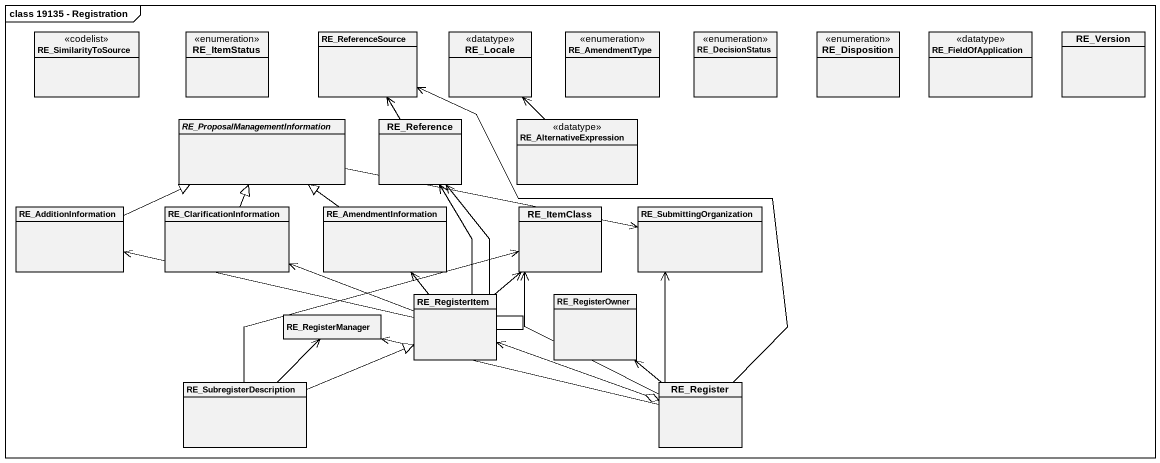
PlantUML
@startuml
mainframe class 19135 - Registration
hide circle
hide empty members
class RE_SimilarityToSource <<codelist>>
enum RE_ItemStatus
class RE_ReferenceSource
class RE_Locale <<datatype>>
enum RE_AmendmentType
enum RE_DecisionStatus
enum RE_Disposition
class RE_FieldOfApplication <<datatype>>
class RE_Version
abstract class "RE_ProposalManagementInformation" as RE_ProposalManagementInforma
class RE_Reference
class RE_AlternativeExpression <<datatype>>
class RE_AdditionInformation
class RE_ClarificationInformation
class RE_AmendmentInformation
class RE_ItemClass
class RE_SubmittingOrganization
class RE_RegisterItem
class RE_RegisterOwner
class RE_RegisterManager
class RE_SubregisterDescription
class RE_Register
RE_Reference -up-> RE_ReferenceSource
RE_AlternativeExpression -up-> RE_Locale
RE_AdditionInformation -right-|> RE_ProposalManagementInforma
RE_ClarificationInformation -up-|> RE_ProposalManagementInforma
RE_AmendmentInformation -up-|> RE_ProposalManagementInforma
RE_SubmittingOrganization <-left- RE_ProposalManagementInforma
RE_RegisterItem -up-> RE_Reference
RE_RegisterItem -up-> RE_Reference
RE_RegisterItem -left-> RE_AdditionInformation
RE_RegisterItem -left-> RE_ClarificationInformation
RE_RegisterItem -up-> RE_AmendmentInformation
RE_RegisterItem -up-> RE_ItemClass
RE_RegisterItem -- RE_RegisterItem
RE_SubregisterDescription -right-> RE_ItemClass
RE_SubregisterDescription -right-|> RE_RegisterItem
RE_SubregisterDescription -up-> RE_RegisterManager
RE_Register -up-> RE_ReferenceSource
RE_Register -up-> RE_ItemClass
RE_Register -up-> RE_SubmittingOrganization
RE_Register o-left-> RE_RegisterItem
RE_Register -up-> RE_RegisterOwner
RE_Register -left-> RE_RegisterManager
@enduml
